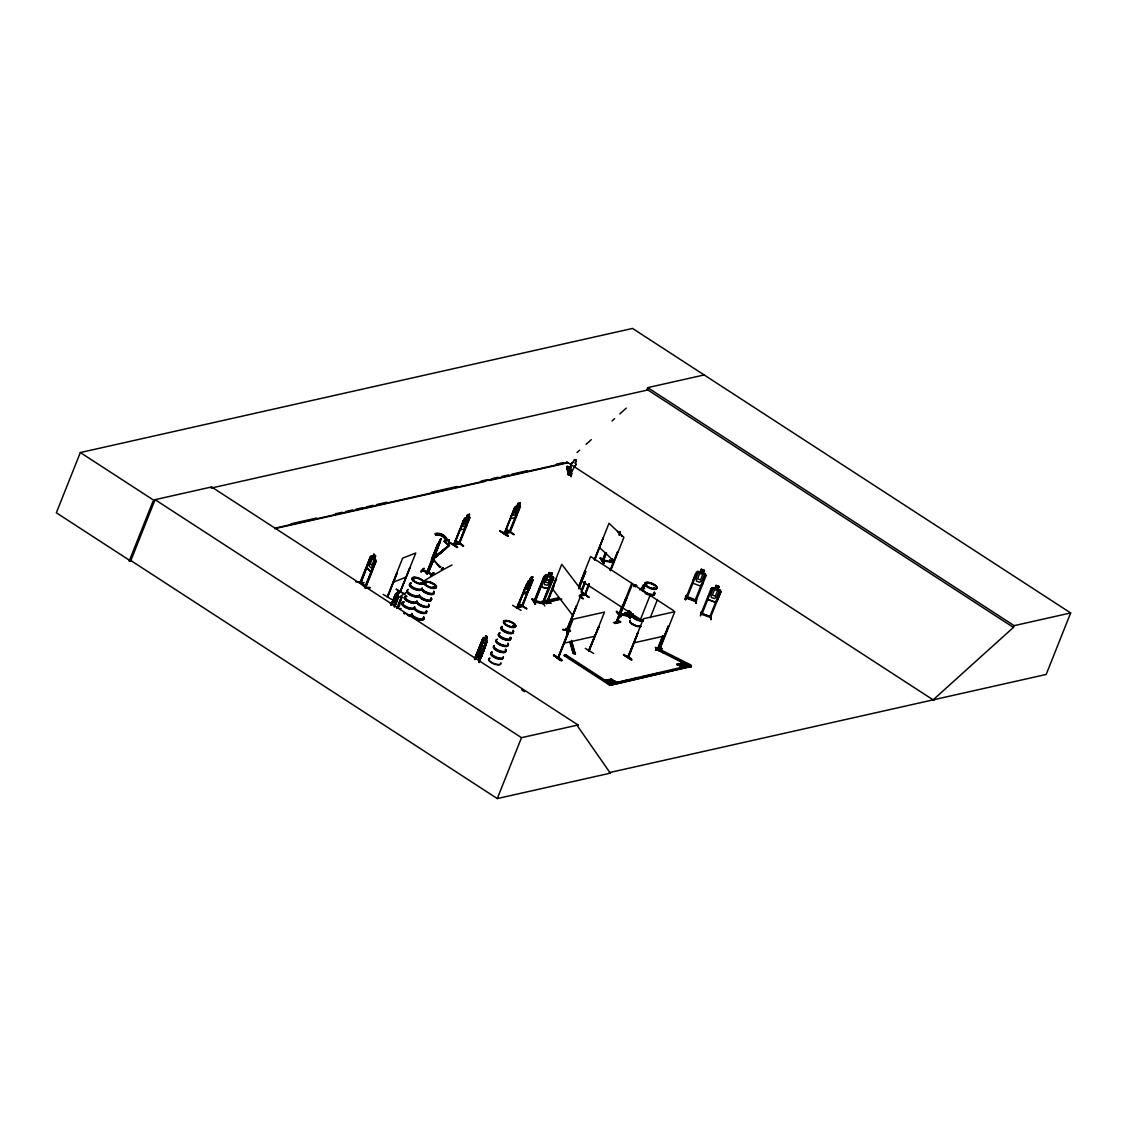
<?xml version="1.0" encoding="UTF-8"?>
<svg xmlns="http://www.w3.org/2000/svg" width="1127" height="1127" viewBox="0 0 1127 1127"><rect width="100%" height="100%" fill="white"/><g stroke="black" fill="none" stroke-linecap="round" stroke-linejoin="round"><path stroke-width="1.5" d="M477.749 653.054C478.876 648.124 476.848 663.099 478.736 654.153L478.468 652.322L484.455 639.742L485.681 641.305L483.201 650.025M479.214 662.493L487.033 641.404L481.778 656.506L480.806 656.956L480.046 655.886M614.708 622.808L620.54 621.484M620.399 621.822L614.469 623.273M655.759 649.673C664.028 646.828 664.085 649.73 655.632 650.054M661.803 649.067L661.563 648.279M570.037 473.284C570.769 472.312 569.6 473.326 570.924 472.974L570.234 474.735M570.516 473.129L570.473 473.368M570.051 473.129L570.121 473.298M427.372 572.685L433.261 557.569L434.501 557.851L433.712 557.386L427.527 573.756L426.33 573.573L432.472 558.203L433.501 558.612M708.108 596.253L707.911 599.606L715.476 602.325L717.758 599.733L720.928 591.774L720.209 590.323L720.928 591.774M570.332 472.607L570.276 473.34L570.22 472.579M394.887 606.537L398.211 597.028M369.839 587.463L364.768 587.111L374.713 563.035L365.218 587.195M546.299 603.001L547.032 603.551M547.44 602.691L546.609 602.128L547.088 602.691M556.597 579.461L555.935 578.954L546.736 603.565L554.132 585.66M567.416 628.979L567.29 628.866M455.491 540.96L463.606 546.102L455.731 540.932M655.393 647.701L663.437 652.434M685.85 599.254L685.16 599.564L685.779 595.605M685.23 599.522L686.23 595.732M685.709 599.761L686.456 595.338L685.737 595.648M687.343 597.211L685.991 597.873L695.697 573.671L696.571 574.136L686.864 598.24C686.695 594.732 698.064 601.508 695.091 600.17M702.938 583.518L700.67 586.068L693.105 583.335L693.288 579.982L696.458 572.037L697.895 571.347L700.092 572.178L701.276 569.177L704.488 570.375L703.304 573.347L706.108 575.545L695.796 601.424L686.188 597.972M694.81 601.1L704.417 576.827L705.305 577.151M695.528 603.311L696.303 598.888L695.683 603.297M696.655 599.564L696.063 603.508L696.106 599.395M700.416 615.92L701.304 611.609M710.757 616.765L701.177 613.285L710.757 616.751M716.082 585.434L719.308 586.646L716.082 585.434L714.969 588.576L712.715 587.604L711.264 588.336L700.797 614.145L701.91 614.398M711.405 590.266L710.517 589.942L711.405 590.266L701.825 614.539M709.897 616.272L710.404 617.652L720.815 591.774M711.109 615.159L710.883 619.765L711.165 615.215M714.912 588.407L712.968 588.984L710.771 594.521L711.433 597.479L714.433 598.564L716.983 596.775L719.195 591.238L717.969 589.66L719.308 586.603M715.476 602.325L717.66 599.677M719.237 593.084L720.097 593.549L719.237 593.084L709.686 617.187M440.277 541.65L440.418 540.89L434.67 556.682M401.804 597.493L400.071 602.41L401.733 596.775L399.733 600.93L402.029 597.211M526.788 608.636L518.35 603.734L526.577 608.636M460.915 527.112L460.337 529.929L464.873 528.817M511.503 515.659L510.94 518.561L515.462 517.448M511.024 518.448L511.433 515.687M484.849 648.532L485.667 645.024L482.595 641.094L480.961 643.573M479.229 649.448L479.961 645.926L479.229 649.448L482.201 653.364L483.737 650.871M431.556 559.344L432.275 560.063L447.63 546.609L434.402 557.048L447.56 546.525M433.064 557.09L431.528 559.372L437.67 544.285L431.923 559.499M434.895 554.484L434.881 554.428M569.389 469.79L568.741 470.1M523.661 592.717C527.126 581.518 519.336 599.987 528 591.492L529.704 588.393L527.915 591.52L523.745 592.605M568.431 473.213L570.938 473.974L574.474 466.31A2.324 2.127 -6.3 0 0 575.277 463.07L576.207 460.577M435.219 533.874L435.656 535.142L436.994 534.536A8.34 7.551 33.1 0 1 446.236 540.523L444.108 541.369L447.926 544.75L449.363 539.805L447.25 540.65L446.785 539.509A9.749 8.819 33.1 0 0 436.459 533.663L435.304 533.846L436.741 533.24A9.749 8.819 33.1 0 1 447.053 539.086L447.518 540.227M391.52 605.284L395.704 593.859L391.59 604.086M434.219 558.386L432.092 559.415L446.067 547.976M434.966 557.132L436.431 555.273M400.057 591.816L409.932 567.67L400.367 591.76M422.78 570.008L432.148 574.46L422.597 569.98M432.219 574.347L422.893 569.896M568.262 473.354L571.023 474.228L571.614 473.467L571.192 474.509L567.923 473.481L568.586 472.509L568.346 474.129L571.107 475.002C569.544 470.156 572.333 483.906 570.854 470.973M440.333 540.016L439.784 541.03M568.755 473.284L571.375 465.338A2.324 2.127 -6.3 0 1 573.094 462.324L573.094 462.38A2.324 2.127 -6.3 0 0 571.389 465.395L571.389 465.395M433.599 555.217L437.163 549.525M522.449 605.636L521.632 606.312L528.746 588.646M439.755 541.523L441.023 538.593L434.022 556.653L440.418 541.622M396.634 608.341L397.972 605.424A3.494 0.803 -73.7 0 1 399.93 600.987M431.528 559.372L437.67 544.285M438.952 542.636L440.136 539.608L435.529 551.568L437.741 547.736M434.825 554.399L433.965 556.583L434.656 556.456M80.327 452.547L56.35 512.785L130.647 561.049L155.075 499.67L211.594 486.963L578.024 724.985L577.573 726.112L610.327 773.15L609.468 772.587L1046.18 674.453L1070.65 612.947L632.543 328.436L80.327 452.547L154.624 500.797M152.934 501.445L129.168 561.19L131.141 560.739M211.594 486.963L211.143 488.09L647.856 389.956M360.767 581.631L359.922 582.434L365.387 587.646L375.812 561.655M360.006 582.49L370.529 556.484L371.671 556.048L375.756 560.147L375.967 561.683L365.697 587.646M360.288 581.504L360.823 582.983L370.529 556.484M369.867 558.358L360.344 582.856M375.826 560.077L374.516 558.893L375.009 560.795L372.812 566.332L370.966 567.839L369.304 566.219L369.36 562.993L371.558 557.456L372.84 557.33C374.953 548.581 373.713 560.654 371.572 556.048M364.176 582.631L355.738 581.828M374.418 558.936L375.784 555.935L373.91 554.202M365.233 587.533L365.204 586.294M397.056 572.685L387.561 597.085L397.352 572.868M387.927 596.183L387.181 596.817L402.663 558.133L415.764 553.019L400.296 591.745M391.632 599.437L383.138 594.394M390.745 605.255L394.901 595.69L391.928 604.157M398.761 592.971L394.084 604.903L393.901 600.268L397.986 591.393L396.789 594.507L396.295 593.337L398.169 597.113L397.69 595.958M397.521 595.986L398.69 593.013L397.972 591.548M394.14 606.312L396.69 599.888M394.351 606.749L397.028 599.958M394.675 606.819L398.042 598.592M400.705 591.999L400.719 590.872M421.16 571.628L421.301 571.304M431.88 574.685L422.273 570.6L422.921 569.614M426.415 573.629L432.444 558.541M427.274 572.643L433.261 557.569M427.33 573.967L433.416 558.612M428.654 571.586L434.219 558.006M434.487 557.78L428.063 573.094L434.501 557.851M433.599 572.615L433.923 573.361L430.613 576.122L433.613 572.629L430.725 576.08M454.251 544.876L463.507 520.618L453.871 544.707M464.085 519.167L453.589 545.031L465.127 517.969M467.62 514.701L466.353 517.617L467.62 514.701L469.55 514.264L468.832 518.124L466.634 523.661L464.718 526.239L462.915 526.647L462.901 524.492L466.465 517.758M468.184 517.293L469.466 514.208M458.985 543.848L464.366 529.197M449.532 542.27L457.59 546.989L457.069 547.567M468.48 519.744L458.83 543.848L468.733 519.434M466.719 525.816L464.873 528.915L469.621 516.955L465.028 517.997L464.127 519.181M463.282 546.172L455.618 540.551L463.507 545.707M499.796 531.085C508.615 533.48 513.278 540.988 499.839 531.014M504.769 533.564L514.095 509.249L504.403 533.339M509.672 531.859L504.544 532.775L504.192 533.663L514.588 507.742L515.631 506.544L520.209 505.586L515.476 517.532M513.884 534.804L506.333 529.563M518.124 503.276L513.489 513.123L513.518 515.278L515.321 514.87L517.223 512.278L519.434 506.756L520.139 502.896L518.209 503.332M518.857 505.981L520.054 502.839M504.248 533.649L510.038 532.409L510.024 531.24L509.15 532.296L516.236 514.616M509.474 532.507L519.336 508.066M474.368 659.056L482.356 639.812M475.312 657.492L483.032 637.952L484.004 637.516L486.977 641.488L485.976 640.291L487.146 637.333M474.721 659.506L483.159 638.065M475.045 659.563L482.708 640.277L482.046 639.77M484.131 647.673L480.341 654.717L479.116 653.153L481.609 644.433L486.033 635.628L487.244 637.347L486.329 642.136L479.172 660.38M479.496 660.422L485.878 644.362L478.89 662.437M567.994 474.397L567.247 466.339L570.516 467.381L570.53 468.367L567.247 467.339L570.53 468.367M568.586 472.509C568.05 479.482 569.684 466.972 567.275 466.874M570.516 467.381L566.811 466.705L568.332 474.678M573.094 462.38L574.305 459.689L576.108 460.084M569.924 472.593L569.234 474.411L569.924 472.65M517.631 607.819L526.915 583.476L516.744 607.692L522.21 606.143M527.197 583.645L517.054 607.904L522.562 606.34M517.208 607.89L528.535 580.814M574.474 466.381L574.474 466.31A2.324 2.127 -6.3 0 0 575.277 463.014L576.136 460.901M532.747 576.982L530.873 577.517L528.493 581.786L526.239 589.435L527.929 588.956L529.775 586.336L532.662 576.925L531.479 579.898M521.998 606.537L531.803 582.081M520.984 610.341L512.56 605.326M522.9 605.467L522.534 606.425L532.592 579.672M529.732 588.449L532.958 580.49M526.492 608.777L518.547 603.227M532.564 598.803C538.776 612.102 533.592 597.141 531.93 599.17M552.033 573.277L550.892 576.306L552.047 577.616L549.835 583.152L547.356 585.195L544.468 584.589L543.876 581.898L546.074 576.362C549.243 576.714 549.779 568.67 548.004 575.7L545.806 575.08L544.44 575.996L534.085 601.888L534.959 602.057L544.496 577.912L543.538 577.573L533.86 601.649C534.268 601.776 547.004 605.255 542.622 602.466M534.902 601.86L535.255 600.987M534.832 602.043L544.397 577.742M551.033 576.221L552.188 573.206L549.088 572.558M544.862 606.016L542.002 601.184M541.946 602.339L551.159 603.213L541.918 602.198M550.864 576.249L553.005 576.587L553.709 577.912L543.186 603.776L542.425 603.607L551.892 579.292L552.836 579.644L551.892 579.292M551.991 579.461L542.383 603.382M543.256 603.734L543.594 602.706M545.834 575.136L544.524 576.052L541.059 587.097L548.314 588.618L553.709 577.912M560.457 598.662L545.285 602.762L561.809 599.043M546.651 602.114L546.285 603.086L561.753 564.303L582.434 591.464L567.064 630.261L575.953 607.242M546.736 603.565L556.287 579.419M704.22 374.939L647.701 387.632L646.997 389.393L1013.427 627.415L1014.131 625.654L1070.65 612.947M578.63 586.66L590.618 556.541L632.613 583.814L616.92 622.597M578.827 586.618L584.998 571.135L585.702 571.6L578.926 588.618M578.729 588.674L585.702 571.6M553.498 655.534C565.585 658.886 563.134 665.296 554.019 654.956M130.845 560.542L497.275 798.564L521.505 737.678L578.024 724.985M569.008 632.261L568.008 629.021L566.106 628.5L567.318 634.107M581.729 589.632L584.927 581.602M579.982 595.014L579.996 596.183M581.363 591.421L585.195 581.786M594.267 559.598L603.17 537.945L594.802 559.851M566.613 629.782L576.559 605.692L567.402 630.303L568.008 629.021M581.884 591.295L585.082 583.265M594.521 559.837L608.989 523.294L623.893 537.354L610.679 570.572M567.557 633.994L557.907 658.112L568.093 633.867L567.29 633.811L568.093 633.867M567.811 633.698L558.485 658.013M589.153 583.814L584.603 595.084L588.872 583.645M580.236 597.071L583.18 598.719L579.391 595.718M584.603 595.084L585.631 594.098L584.674 593.957M579.954 596.155L585.223 595.014L589.041 585.307M603.649 563.106L600.043 558.048L603.621 563.162L604.326 562.739L600.466 558.048M609.566 684.117L608.425 684.371L689.949 665.367L691.471 666.353L609.946 685.357L564.218 655.66L564.514 654.9L565.655 654.646L609.862 683.356M605.523 552.61L602.241 560.626L603.255 560.795M610.721 561.542L602.945 560.006L602.367 560.809L605.65 552.793M565.655 654.646L564.218 655.66M606.354 552.751L603.227 560.992L606.481 552.92M581.518 592.21L589.069 597.395L581.419 591.816M619.23 533.451L619.611 532.465L617.821 532.155M619.132 535.015L620.273 532M619.272 534.945L620.413 531.916L617.455 531.465M609.608 559.725L613.497 564.331M571.502 640.347L575.207 654.054L573.319 653.533L570.121 641.446M611.693 561.485L611.059 561.373C609.524 563.317 611.496 560.33 611.722 561.288M611.722 558.795L610.693 562.232M611.623 561.274L610.411 561.964M612.553 558.936L611.369 562.162M612.679 559.119L611.496 562.345M610.13 570.318L617.526 551.737M610.397 570.558L617.807 551.751M585.322 648.377L593.563 653.406M598.944 626.936L588.491 650.997L598.676 626.767L588.829 651.195L589.491 649.969M588.97 651.195L604.495 612.116L573.108 619.174L558.147 657.745M620.935 616.356L616.835 611.243L620.963 616.356L620.259 616.793L616.258 611.609M613.356 622.583L619.371 620.878M620.118 613.694C615.567 613.144 625.429 616.455 627.598 615.525M621.949 606.199L618.793 614.398L627.64 615.694M619.005 614.44L619.005 613.342M617.089 621.188L617.187 622.597L616.258 622.146L631.669 583.406L673.678 610.693M616.652 621.329C618.498 621.118 617.638 623.189 616.258 622.174L626.077 598L626.795 598.465L626.048 598M626.274 597.958L616.37 622.048M626.556 598.507L616.821 622.569M633.783 586.646L634.177 585.66L635.938 585.913L635.543 586.899M625.372 612.539L624.851 613.116L631.74 617.3M628.612 610.566L626.795 615.581L628.753 610.749M627.471 615.483L629.429 610.693M629.57 610.862L627.598 615.722L627.95 614.638M630.317 612.285L628.979 615.511L632.684 614.68M630.852 612.158L629.458 615.708M631.12 612.341L629.359 615.694L632.951 614.849M640.756 589.618L643.179 585.307L645.109 584.871M607.284 679.708C609.256 683.878 605.593 676.918 608.819 681.159L611.707 682.807M608.946 679.792C619.568 681.469 602.072 677.947 611.975 680.919C615.018 683.99 611.454 679.454 613.722 681.891M609.003 681.497C610.862 685.103 606.904 679.609 611.905 682.3M611.792 680.581L611.116 678.848L615.525 681.948L612.637 680.299M609.946 685.357L691.471 666.353M611.426 682.413L608.805 682.004M611.975 680.919L609.143 679.285M623.992 654.378C621.822 654.984 633.628 657.745 631.388 660.056M615.722 681.441L612.623 681.145M640.474 619.456L650.068 595.352M627.697 657.295L637.797 633.106L628.556 657.421M637.797 633.106L627.993 657.52L643.362 618.765L674.749 611.707L659.21 650.786L691.175 667.114M650.251 617.709L657.28 600.043M663.733 636.121L658.337 649.49L658.788 648.434L657.816 648.039L657.464 648.913L662.817 635.713M657.886 648.969L663.028 635.656M663.535 636.163L658.337 649.49M659.422 650.49L658.478 650.42L668.128 626.302L668.931 626.358L668.128 626.302M668.396 626.471L658.746 650.589L668.649 626.175M659.478 649.377L658.816 650.575M690.654 664.86L689.639 666.113L690.654 664.86L660.225 649.532L659.21 650.786M663.211 652.899L655.52 647.292M701.346 569.304L700.149 572.319L698.148 572.727L695.951 578.264L696.613 581.208L699.628 582.293L702.177 580.504L704.375 574.967L703.163 573.404L704.347 570.389M694.711 601.029L695.077 600.015M695.598 601.367L696.063 600.367M676.806 664.536C687.442 666.226 669.931 662.69 679.849 665.677C682.892 668.748 679.313 664.212 681.581 666.649M679.651 665.324L678.975 663.592L683.385 666.691L680.497 665.043M679.849 665.677L677.003 664.042M680.623 663.676C691.26 665.367 673.763 661.831 683.666 664.817C686.709 667.888 683.131 663.352 685.399 665.789M700.938 614.201L701.374 613.173M701.684 614.497L702.248 613.652M683.469 664.465L682.793 662.732L687.202 665.846M683.582 666.198L680.483 665.888M683.666 664.817L680.821 663.183M687.4 665.339L684.3 665.029M710.616 617.681L710.982 616.666M440.15 540.382L440.713 539.439M432.007 574.347L422.428 570.403M558.922 657.14L557.992 657.055L558.823 657.126M628.5 656.308L628.612 656.308M458.985 542.735L459.379 543.003M509.15 532.296L503.994 533.423M561.415 660.619L553.822 655.351M623.485 654.928L631.683 659.915L623.809 654.759M449.208 542.439L457.407 547.384M500.092 530.944L507.995 536.128M625.316 612.595L631.937 616.807M482.201 653.364L483.835 650.885M444.108 541.369L446.236 540.523M449.363 539.805L447.25 540.65M447.926 544.75L444.39 540.946M372.755 569.558L370.994 572.051L366.796 567.994L367.36 564.444M441.375 569.445L443.235 567.628L442.376 568.402M413.848 578.574L414.44 578.574M413.496 578.193L414.201 577.996M414.44 578.517L413.708 578.109L414.412 578.616M420.737 583.053L421.808 583.856M422.033 583.166L421.329 582.814M421.089 583.194L422.414 583.434L420.836 583.068M422.428 583.772L421.822 582.983M425.992 582.208L425.682 582.25M425.879 582.448L426.527 582.856L425.597 582.504M432.909 587.266L433.895 587.054M433.81 587.223L433.092 587.125M434.402 587.914L433.275 587.111M434.74 588.069L434.332 587.252M505.643 621.695L505.614 621.935M512.517 626.598L513.236 626.499M513.532 626.457L513.067 626.57M513.954 626.668L513.039 626.584M512.419 626.697L514.053 627.147L513.518 626.64M646.546 583.377L646.968 583.138M647.081 583.251L646.856 583.786M653.829 588.336C656.604 588.195 652.505 587.942 654.195 588.111M654.378 588.703L655.125 588.717L653.843 588.688M532.662 576.925L530.859 577.447L529.69 580.49L527.45 581.983M550.539 585.885L548.3 588.604M440.601 566.966L432.444 559.161L433.007 558.527C440.826 569.713 439.854 567.656 440.854 566.698M437.854 554.808L435.783 557.203L440.572 552.427M440.713 552.723L441.545 551.765M431.937 559.739L449.405 545.158L445.503 548.905M446.884 547.426L449.405 545.158M616.638 611.651L620.738 616.737M440.122 539.678L441.122 538.636M438.333 543.355L439.065 542.622M439.643 541.693L440.418 540.89M438.431 543.397L440.516 540.932M439.488 542.721L436.459 549.201L437.29 548.243M433.712 555.259L435.811 552.793M434.346 560.88L432.444 559.161M600.592 557.724L604.241 562.767M700.628 585.941L702.854 583.42M531.944 599.155L535.353 604.185L532.437 599.141M420.653 571.544L423.47 568.487M421.075 571.671L424.161 568.276M421.174 571.783L423.907 568.656M430.613 576.122L433.641 572.685M442.235 568.684L441.46 569.403M444.799 549.441L449.49 545.243M442.812 551.089L439.347 554.188L442.46 551.328C436.079 555.991 449.631 545.989 443.531 550.427L446.503 547.722L443.15 550.68M577.052 452.49L579.644 450.166M586.125 444.32L591.309 439.643M612.031 420.949L614.624 418.61M619.794 413.933L626.274 408.087M933.128 699.853L1013.427 627.415M441.981 551.258L438.769 554.343L440.277 553.23M568.515 469.734L569.628 469.705M569.882 470.396L568.6 469.72M435.712 557.118L437.966 555.456M660.225 649.532L659.506 650.025L690.358 665.606M561.922 660.07L553.963 655.012M517.941 606.904L517.096 606.819L521.914 605.706M543.693 602.875L542.665 602.508M557.964 656.999L558.809 657.323M453.378 544.806L459.098 543.524M454.519 544.059L453.66 543.904L454.505 544.256M505.107 532.691L504.699 532.775M510.094 532.381L520.477 506.474M480.82 656.83L481.75 656.407M711.348 588.421L712.729 587.731L720.125 590.435M569.868 470.663L569.966 467.691M567.656 474.425L571.445 475.608M370.67 556.583L371.656 556.174M422.146 583.73L422.019 582.955M415.004 602.677L414.356 602.677M427.175 606.889L426.203 606.932M512.63 626.232L514.039 627.021M646.574 583.039L646.983 583.8M393.069 582.236L406.171 577.123M426.471 573.263L427.387 573.601M686.005 597.733L695.697 601.381M700.825 614.004L710.531 617.511M574.559 459.605L575.939 459.858M531.38 580.011L532.648 579.56L532.888 580.546M528.521 580.898L532.677 579.729M522.195 605.889L517.631 606.932M614.919 623.499L620.752 622.146M638.065 633.289L637.262 633.233M657.703 648.293L658.76 648.448M655.52 650.138L661.493 648.786M290.991 523.801L316.673 518.026M335.508 513.799L342.354 512.264M345.792 511.489L352.638 509.953M356.062 509.179L362.908 507.643M366.331 506.868L373.178 505.333M376.615 504.558L386.885 502.248M431.416 492.245L457.097 486.47M481.074 481.088L487.921 479.553M491.344 478.778L498.19 477.242M501.628 476.467L508.474 474.932M511.897 474.157L527.309 470.692M556.428 464.155L563.275 462.619M274.72 528.211L567.557 462.408M274.65 528.69L485.61 481.271M489.048 480.511L567.938 462.774M519.519 503.586L517.969 504.826L519.124 504.572M463.775 520.801L462.972 520.73M514.377 509.418L513.574 509.362M454.054 544.144L458.802 543.045M509.404 531.676L505.093 532.888M454.153 544.172L459.083 543.228M457.125 547.497L449.462 542.341M558.922 597.676L544.059 601.015L545.581 602.015M545.412 601.395L558.626 598.423M581.532 594.957L584.589 594.267M584.857 594.45L580.011 595.295M581.278 595.591L584.983 594.746M589.069 597.395L581.278 592.154M645.095 585.04L643.179 585.307M644.574 585.617L643.024 586.857L644.179 586.603M642.094 588.336L639.742 589.83M640.671 588.66L643.94 587.843M633.205 614.229L629.88 614.736M563.528 643.263L594.915 636.22M633.783 642.869L665.169 635.811M611.806 683.61L618.568 682.089M621.963 681.328L628.725 679.806M632.106 679.046L638.882 677.524M642.263 676.763L649.025 675.242M652.42 674.481L659.182 672.96M497.275 798.564L610.411 773.136L609.468 772.587M626.964 614.469L627.824 614.581M435.656 535.142L436.727 534.959A8.34 7.551 33.1 0 1 445.954 540.946M481.004 655.562L479.947 655.717L478.876 658.844L477.468 657.154M425.654 582.293L426.415 582.504M653.928 588.167L654.801 588.604M505.065 621.371L504.91 621.583M512.884 626.048L512.236 626.443M534.17 601.888C533.536 598.113 553.85 607.228 534.353 600.973M567.092 466.663L568.374 474.664M453.758 545.031L459.506 543.749L469.889 517.842M602.846 559.992L603.734 560.091L603.213 560.964M602.353 560.626L611.383 562.345M370.36 558.837L360.823 582.983M374.911 563.486L374.418 563.021M365.317 586.449L360.795 582.335M364.711 587.604L369.712 587.9M365.007 587.815L369.938 588.125M421.089 582.898L421.864 582.898M569.684 470.255L568.966 470.029M636.769 585.406L633.783 584.913L636.628 585.491M627.95 614.849L627.147 614.708M630.204 618.244L625.837 612.553L630.19 618.174M487.23 637.29L486.033 635.628M485.667 645.024L482.497 641.207M480.806 656.956L477.82 652.97M570.431 630.317L562.711 629.599L570.445 631.007M570.29 630.655L562.782 629.5L570.304 630.754M544.496 577.912L543.538 577.573M549.131 572.615L552.216 573.263M545.848 575.249L552.948 576.728M541.143 586.956L548.243 588.435M421.752 583.701L422.315 583.124M434.233 588.111L433.289 587.759M573.615 652.772L575.503 653.294M398.254 607.467L398.465 607.523A3.494 0.803 -73.7 0 0 400.282 602.48M365.669 586.744L361.077 582.363M570.671 468.677L567.304 467.86L570.586 468.888M570.755 469.466L567.388 468.635L570.671 469.677M570.825 470.156L567.459 469.339L570.741 470.368M619.188 613.539L626.992 614.919L619.892 613.736M697.909 571.459L705.305 574.178M717.984 589.618L720.209 590.365M708.038 599.494L715.448 602.198M686.54 597.113L694.979 600.254M605.129 680.652C614.722 683.821 599.268 677.82 608.171 680.933M684.512 664.536L686.935 665.437M680.694 665.395L683.117 666.296M612.82 680.638L615.243 681.553M605.593 680.539L607.974 681.441M360.274 582.462L365.627 587.59M438.347 543.27L437.755 544.693M433.317 587.547L434.628 588.125L434.444 587.336M623.738 654.829L631.712 659.985M553.54 655.463L561.725 660.577M647.701 387.632L1014.131 625.654M566.698 461.845L933.987 700.416M515.631 506.544L514.588 507.742M506.206 529.183L514.095 534.339M581.025 580.63L643.362 621.329M624.851 613.088L631.458 617.314M579.25 596.042L583.18 598.719M564.514 654.9L610.256 684.61M521.66 689.78L524.604 691.696M155.075 499.67L521.505 737.678M625.753 612.975L629.824 618.103M599.409 547.398L614.3 561.443M366.965 567.938L371.079 571.91M483.877 637.614L484.751 638.727M552.16 588.407L572.84 615.567M600.367 558.104L604.128 563.246M682.793 662.732L683.666 663.972M678.975 663.592L679.849 664.831M611.116 678.848L611.989 680.074M621.216 535.269L621.822 536.452M683.047 663.141L684.948 665.888M679.229 664L681.131 666.747M611.355 679.243L613.271 682.004M607.538 680.102L609.453 682.849M397.986 591.393L398.803 593.041M398.479 593.267L398 592.323L398.085 594.267M705.319 574.136L705.981 575.559M435.501 533.437L435.924 534.705M571.713 642.728L575.207 654.054M566.106 628.5L567.614 633.36M569.811 642.193L573.319 653.533M469.466 516.997L469.72 517.842M571.614 473.467L571.699 474.256M571.361 473.382L571.445 474.171M570.868 472.312L571.206 475.411M569.797 467.381L570.121 470.593M567.247 466.339L568.304 474.65M390.294 603.706A1749.484 890.429 46.3 0 1 392.717 601.917M397.606 598.395A1749.484 890.429 46.3 0 1 406.283 592.365M422.822 581.645A1749.484 890.429 46.3 0 1 452.026 564.951M654.167 592.788A6.621 2.451 21.7 0 1 649.349 594.774M647.715 594.239A6.621 2.451 21.7 0 1 644.729 592.732M642.742 591.013A6.621 2.451 21.7 0 1 644.602 588.562M654.364 593.957A6.537 2.409 21.7 0 1 649.18 595.126M647.574 594.591A6.537 2.409 21.7 0 1 646.025 593.915M642.658 591.407A6.537 2.409 21.7 0 1 642.601 589.421M654.308 592.45A6.621 2.451 21.7 0 1 647.856 593.901A6.621 2.451 21.7 0 1 643.616 588.322M654.364 592.055A6.523 2.409 21.7 0 1 648.025 593.478A6.523 2.409 21.7 0 1 643.841 587.984M643.024 621.076A6.537 2.409 21.7 0 1 634.445 618.709A6.537 2.409 21.7 0 1 633.205 614.694M643.249 620.738A6.621 2.451 21.7 0 1 635.219 618.751A6.621 2.451 21.7 0 1 632.486 614.595M640.812 626.654A6.537 2.409 21.7 0 1 632.895 624.696A6.537 2.409 21.7 0 1 630.204 620.597M643.461 619.963A6.537 2.409 21.7 0 1 635.558 618.005A6.537 2.409 21.7 0 1 632.853 613.905M643.376 620.399A6.621 2.451 21.7 0 1 635.36 618.413A6.621 2.451 21.7 0 1 632.627 614.257M510.038 637.967A6.523 2.409 21.7 0 1 504.487 639.685A6.523 2.409 21.7 0 1 498.726 634.219M510.277 637.6A6.621 2.451 21.7 0 1 503.825 639.037A6.621 2.451 21.7 0 1 499.585 633.473M507.826 643.531A6.523 2.409 21.7 0 1 502.276 645.236A6.523 2.409 21.7 0 1 496.514 639.784M507.967 643.165A6.523 2.409 21.7 0 1 501.614 644.588A6.523 2.409 21.7 0 1 497.444 639.094M513.363 631.754A6.621 2.451 21.7 0 1 505.671 632.064A6.621 2.451 21.7 0 1 502.233 626.823M510.925 637.643A6.537 2.409 21.7 0 1 503.346 637.952A6.537 2.409 21.7 0 1 499.937 632.782M512.686 631.317A6.537 2.409 21.7 0 1 506.333 632.754A6.537 2.409 21.7 0 1 502.135 627.246M510.418 637.248A6.621 2.451 21.7 0 1 503.966 638.699A6.621 2.451 21.7 0 1 499.712 633.12M513.503 631.402A6.621 2.451 21.7 0 1 505.812 631.726A6.621 2.451 21.7 0 1 502.36 626.471M513.123 630.204A6.523 2.409 21.7 0 1 507.573 631.909A6.523 2.409 21.7 0 1 501.811 626.457M502.924 657.717A6.523 2.409 21.7 0 1 495.359 658.027A6.523 2.409 21.7 0 1 491.964 652.857M503.177 657.351A6.621 2.451 21.7 0 1 495.486 657.661A6.621 2.451 21.7 0 1 492.034 652.42M500.698 663.296A6.523 2.409 21.7 0 1 493.133 663.606A6.523 2.409 21.7 0 1 489.738 658.436M500.853 662.901A6.523 2.409 21.7 0 1 493.288 663.211A6.523 2.409 21.7 0 1 489.893 658.055M507.573 644.151A6.523 2.409 21.7 0 1 502.022 645.856A6.523 2.409 21.7 0 1 496.26 640.404M507.728 643.799A6.537 2.423 21.7 0 1 502.163 645.517A6.537 2.423 21.7 0 1 496.387 640.037M505.375 649.899A6.621 2.451 21.7 0 1 499.74 651.645A6.621 2.451 21.7 0 1 493.894 646.095M503.375 656.604A6.537 2.409 21.7 0 1 496.584 657.238A6.537 2.409 21.7 0 1 491.611 652.054M505.586 651.068A6.537 2.409 21.7 0 1 498.782 651.702A6.537 2.409 21.7 0 1 493.823 646.518M503.304 657.013A6.621 2.451 21.7 0 1 495.626 657.323A6.621 2.451 21.7 0 1 492.175 652.082M505.516 649.561A6.621 2.451 21.7 0 1 499.881 651.293A6.621 2.451 21.7 0 1 494.02 645.757M505.572 649.152A6.523 2.409 21.7 0 1 500.036 650.871A6.523 2.409 21.7 0 1 494.274 645.419M418.99 596.141A6.523 2.409 21.7 0 1 411.411 595.774A6.523 2.409 21.7 0 1 407.227 590.928M419.244 595.789A6.621 2.451 21.7 0 1 411.538 595.422A6.621 2.451 21.7 0 1 407.298 590.506M416.905 601.325A6.494 2.395 21.7 0 1 408.594 600.606A6.494 2.395 21.7 0 1 405.959 595.817M421.892 589.139A6.621 2.451 21.7 0 1 413.412 588.407A6.621 2.451 21.7 0 1 410.735 583.518M419.441 595.028A6.537 2.409 21.7 0 1 412.637 594.986A6.537 2.409 21.7 0 1 407.27 590.337M407.664 589.815A6.537 2.409 21.7 0 1 408.439 589.491M421.653 589.491A6.537 2.409 21.7 0 1 414.835 589.449A6.537 2.409 21.7 0 1 409.467 584.8M409.862 584.279A6.537 2.409 21.7 0 1 410.651 583.955M419.385 595.45A6.621 2.451 21.7 0 1 411.665 595.084A6.621 2.451 21.7 0 1 407.425 590.154M422.019 588.801A6.621 2.451 21.7 0 1 413.539 588.069A6.621 2.451 21.7 0 1 410.876 583.18M422.076 588.379A6.523 2.409 21.7 0 1 413.736 587.646A6.523 2.409 21.7 0 1 411.101 582.842M405.579 596.803A6.494 2.395 21.7 0 1 406.678 596.704M416.694 601.973A6.537 2.423 21.7 0 1 407.594 600.86A6.537 2.423 21.7 0 1 406.791 596.324M414.342 608.101A6.621 2.451 21.7 0 1 405.861 607.354A6.621 2.451 21.7 0 1 403.184 602.48M411.904 613.99A6.537 2.409 21.7 0 1 406.692 614.469M405.086 613.947A6.537 2.409 21.7 0 1 403.536 613.257M399.719 609.284A6.537 2.409 21.7 0 1 400.902 608.439M414.102 608.453A6.537 2.409 21.7 0 1 405.748 607.721A6.537 2.409 21.7 0 1 403.1 602.903M414.482 607.749A6.621 2.451 21.7 0 1 405.269 606.622A6.621 2.451 21.7 0 1 404.466 602.029M414.525 606.65A6.523 2.409 21.7 0 1 406.96 606.96A6.523 2.409 21.7 0 1 403.565 601.804M411.454 615.088A6.523 2.409 21.7 0 1 409.157 616.032M411.679 614.06A6.621 2.451 21.7 0 1 407.974 615.581M411.82 613.722A6.621 2.451 21.7 0 1 408.115 615.243M399.888 609.115A6.621 2.451 21.7 0 1 400.677 608.791M431.148 599.677A6.523 2.409 21.7 0 1 425.175 600.592A6.523 2.409 21.7 0 1 419.019 595.662M430.965 598.507A6.621 2.451 21.7 0 1 426.936 600.691A6.621 2.451 21.7 0 1 419.089 595.929M428.936 605.255A6.523 2.409 21.7 0 1 423.752 606.425A6.523 2.409 21.7 0 1 416.821 601.917M428.626 604.072A6.494 2.395 21.7 0 1 423.907 606.016A6.494 2.395 21.7 0 1 416.976 600.86M433.613 591.858A6.621 2.451 21.7 0 1 429.584 594.042A6.621 2.451 21.7 0 1 421.737 589.28M431.176 597.775A6.537 2.409 21.7 0 1 427.203 599.93A6.537 2.409 21.7 0 1 419.469 595.225M433.374 592.238A6.537 2.409 21.7 0 1 429.401 594.394A6.537 2.409 21.7 0 1 421.667 589.689M431.106 598.169A6.621 2.451 21.7 0 1 427.077 600.353A6.621 2.451 21.7 0 1 419.23 595.577M433.74 591.52A6.621 2.451 21.7 0 1 429.711 593.704A6.621 2.451 21.7 0 1 421.878 588.928M433.81 591.126A6.523 2.409 21.7 0 1 429.063 593.07A6.523 2.409 21.7 0 1 422.104 587.9M423.174 617.835A6.523 2.409 21.7 0 1 419.216 619.991A6.523 2.409 21.7 0 1 411.496 615.286M423.414 617.469A6.621 2.451 21.7 0 1 418.596 619.456A6.621 2.451 21.7 0 1 411.538 614.187M428.669 605.847A6.494 2.395 21.7 0 1 423.513 607.002A6.494 2.395 21.7 0 1 416.61 602.522M428.852 605.537A6.537 2.423 21.7 0 1 423.653 606.706A6.537 2.423 21.7 0 1 416.694 602.184M426.513 611.623A6.621 2.451 21.7 0 1 421.244 612.806A6.621 2.451 21.7 0 1 414.201 608.228M423.639 616.723A6.537 2.409 21.7 0 1 418.878 618.681A6.537 2.409 21.7 0 1 411.904 613.497M425.837 611.186A6.537 2.409 21.7 0 1 421.075 613.144A6.537 2.409 21.7 0 1 414.116 607.96M423.555 617.117A6.621 2.451 21.7 0 1 418.737 619.103A6.621 2.451 21.7 0 1 411.665 613.849M426.64 611.271A6.621 2.451 21.7 0 1 421.385 612.454A6.621 2.451 21.7 0 1 414.342 607.89M426.696 610.862A6.523 2.409 21.7 0 1 420.723 611.792A6.523 2.409 21.7 0 1 414.567 606.847M480.553 654.688L480.961 655.379L481.483 650.899L483.751 648.504L481.468 649.941L481.483 645.602L480.933 650.237L478.764 652.575L480.933 651.237L480.553 654.688M396.31 589.252L404.776 594.295L396.31 589.252M372.445 558.316L370.248 563.852L371.91 565.458L374.122 559.922L372.445 558.316M374.122 555.146L374.798 557.175L374.122 555.146M396.493 595.521L394.295 601.057L395.028 602.522L397.225 597L396.493 595.521M466.071 518.744L463.859 524.28L465.662 523.872L467.874 518.335L466.071 518.744M467.761 515.208L467.367 516.194L468.931 514.954L467.761 515.208M516.659 507.375L514.461 512.912L516.265 512.503L518.462 506.967L516.659 507.375M478.355 655.914L478.75 657.9L478.355 655.914M486.047 636.558L486.441 638.544L486.047 636.558M529.394 581.532L527.182 587.068L528.873 586.589L531.071 581.053L529.394 581.532M531.071 577.982L530.676 578.982L532.155 577.686L531.071 577.982M547.609 576.686L545.412 582.222L548.3 582.828L550.497 577.292L547.609 576.686M549.511 573.333L549.117 574.319L550.962 574.714L551.357 573.728L549.511 573.333M699.768 573.305L697.557 578.841L700.571 579.926L702.769 574.39L699.768 573.305M701.67 570.037L701.276 571.023L703.22 571.727L703.614 570.741L701.67 570.037M714.574 589.576L712.377 595.112L715.377 596.197L717.589 590.661L714.574 589.576M716.49 586.308L716.096 587.294L718.026 587.984L718.42 586.998L716.49 586.308M629.317 614.567L630.275 614.708L629.401 614.581M434.628 555.118L432.444 557.513L434.628 555.118M435.656 556.005L433.712 558.654L435.656 556.005M396.394 593.365L395.605 593.929L396.366 593.492M552.582 580.729L543.327 578.785L552.596 580.743M483.483 646.813L482.271 645.25L483.469 646.828M482.539 649.194L481.328 647.631L482.525 649.208M646.151 585.561A6.523 2.409 21.7 0 0 656.647 588.449A6.523 2.409 21.7 0 0 650.096 582.758A6.523 2.409 21.7 0 0 646.151 585.561A6.537 2.409 21.7 0 0 656.647 588.491A6.537 2.409 21.7 0 0 650.068 582.786A6.537 2.409 21.7 0 0 646.137 585.589M645.926 586.139A6.523 2.409 21.7 0 0 656.421 589.027A6.523 2.409 21.7 0 0 649.856 583.335A6.523 2.409 21.7 0 0 645.926 586.139M633.05 624.316A6.523 2.409 21.7 0 0 640.953 626.26A6.508 2.409 21.7 0 1 633.05 624.316A6.508 2.409 21.7 0 1 630.373 620.23A6.523 2.409 21.7 0 0 633.05 624.316M504.91 623.71A6.523 2.409 21.7 0 0 515.405 626.598A6.523 2.409 21.7 0 0 508.84 620.907A6.523 2.409 21.7 0 0 504.91 623.71M504.685 624.288A6.523 2.409 21.7 0 0 515.18 627.175A6.523 2.409 21.7 0 0 508.615 621.484A6.523 2.409 21.7 0 0 504.685 624.288M504.811 623.935A6.537 2.423 21.7 0 0 515.335 626.837A6.537 2.423 21.7 0 0 508.756 621.118A6.537 2.423 21.7 0 0 504.811 623.935M408.425 601.001A6.523 2.409 21.7 0 0 416.765 601.719A6.537 2.409 21.7 0 1 408.397 601.057A6.537 2.409 21.7 0 1 405.762 596.239A6.523 2.409 21.7 0 0 408.425 601.001M413.412 580.419A6.523 2.409 21.7 0 0 423.907 583.307A6.523 2.409 21.7 0 0 417.356 577.616A6.523 2.409 21.7 0 0 413.412 580.419M413.215 580.997A6.494 2.395 21.7 0 0 423.653 583.871A6.494 2.395 21.7 0 0 417.131 578.207A6.494 2.395 21.7 0 0 413.215 580.997M413.299 580.659A6.537 2.423 21.7 0 0 423.837 583.561A6.537 2.423 21.7 0 0 417.244 577.855A6.537 2.423 21.7 0 0 413.299 580.659M408.946 601.945A6.494 2.395 21.7 0 0 416.511 602.311A6.508 2.409 21.7 0 1 408.946 601.959A6.508 2.409 21.7 0 1 404.776 597.127A6.494 2.395 21.7 0 0 408.946 601.945M425.597 584.631A6.523 2.409 21.7 0 0 436.093 587.519A6.523 2.409 21.7 0 0 429.528 581.828A6.523 2.409 21.7 0 0 425.597 584.631M425.386 585.209A6.494 2.395 21.7 0 0 435.839 588.083A6.494 2.395 21.7 0 0 429.302 582.405A6.494 2.395 21.7 0 0 425.386 585.209M425.485 584.857A6.537 2.423 21.7 0 0 436.022 587.759A6.537 2.423 21.7 0 0 429.429 582.053A6.537 2.423 21.7 0 0 425.485 584.857"/></g></svg>
